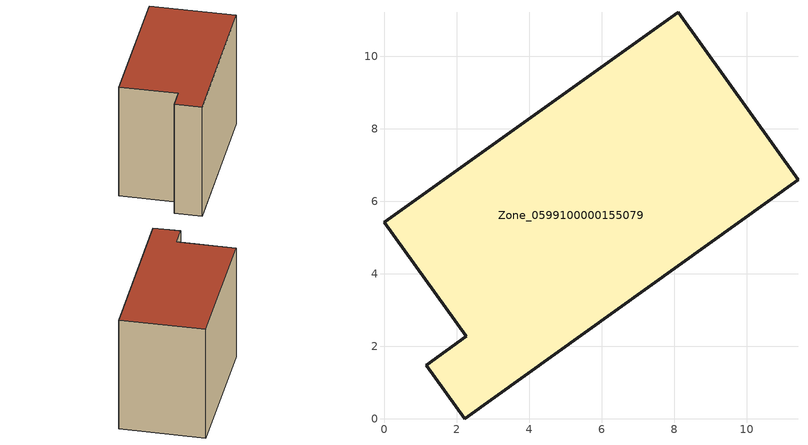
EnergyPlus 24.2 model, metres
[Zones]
Zone_0599100000155079
 floor ground (C_G): 8.11,11.21 11.41,6.59 2.21,0 1.15,1.48 2.25,2.27 0,5.42 z0
 wall outside (C_F): 11.41,6.59 8.11,11.21 0,5.42 2.25,2.27 1.15,1.48 2.21,0 11.41,6.59 z0:8.21
 roof outside (C_R): 2.21,0 11.41,6.59 8.11,11.21 0,5.42 2.25,2.27 1.15,1.48 z8.21
[BUILDING]
Pand.0599100000155079: North Axis=0; Terrain=City; Loads Convergence Tolerance Value=0.04; Temperature Convergence Tolerance Value=0.4; Solar Distribution=FullExterior; Maximum Number of Warmup Days=25; Minimum Number of Warmup Days=1
[Site:Location]
Rotterdam.The.Hague.AP_ZH_NLD Design_Conditions: Latitude=51.96; Longitude=4.45; Time Zone=1; Elevation=-4.5
[SITE:GROUNDTEMPERATURE:BUILDINGSURFACE]
18, 18, 18, 18, 18, 18, 18, 18, 18, 18, 18, 18
[MATERIAL] Thermal Absorptance=0.9; Solar Absorptance=0.7; Visible Absorptance=0.7
Name | Roughness | Thickness | Conductivity | Density | Specific Heat
G.TI.1975-1991 | MediumSmooth | 0.15 | 0.288461 | 540 | 1210
F.TI.1975-1991 | Rough | 0.3 | 0.230769 | 1920 | 840
R.TI.1975-1991 | MediumRough | 0.2 | 0.153846 | 1500 | 1000
[CONSTRUCTION]
C_G: G.TI.1975-1991
C_F: F.TI.1975-1991
C_R: R.TI.1975-1991
[ZONE]
Zone_0599100000155079: Type=1; Multiplier=1; Ceiling Height=Autocalculate; Volume=Autocalculate; Floor Area=autocalculate; Part of Total Floor Area=Yes
[ZONEINFILTRATION:DESIGNFLOWRATE]
Infil_Zone_0599100000155079: Zone or ZoneList or Space or SpaceList=Zone_0599100000155079; Schedule=AlwaysOn; Design Flow Rate Calculation Method=Flow/Area; Flow Rate per Floor Area=0.003; Constant Term Coefficient=1; Temperature Term Coefficient=0; Velocity Term Coefficient=0; Velocity Squared Term Coefficient=0
[HVACTEMPLATE:ZONE:IDEALLOADSAIRSYSTEM]
Zone_0599100000155079: Maximum Heating Supply Air Temperature=50; Minimum Cooling Supply Air Temperature=13; Maximum Heating Supply Air Humidity Ratio=0.0156; Minimum Cooling Supply Air Humidity Ratio=0.0077; Heating Limit=NoLimit; Cooling Limit=NoLimit; Dehumidification Control Type=ConstantSensibleHeatRatio; Cooling Sensible Heat Ratio=0.7; Dehumidification Setpoint=60; Humidification Control Type=None; Humidification Setpoint=30; Outdoor Air Method=None; Outdoor Air Flow Rate per Person=0.00944; Outdoor Air Flow Rate per Zone Floor Area=0; Outdoor Air Flow Rate per Zone=0; Demand Controlled Ventilation Type=None; Outdoor Air Economizer Type=NoEconomizer; Heat Recovery Type=None; Sensible Heat Recovery Effectiveness=0.7; Latent Heat Recovery Effectiveness=0.65
[ZONECONTROL:THERMOSTAT]
ThermostatControl_Zone_0599100000155079: Zone or ZoneList=Zone_0599100000155079; Control Type Schedule=DualSetpointControlType; Control 1=Thermostat_Zone_0599100000155079; Temperature Difference Between Cutout And Setpoint=0
[THERMOSTATSETPOINT:DUALSETPOINT]
Thermostat_Zone_0599100000155079: Heating Setpoint Temperature Schedule=HeatingSetpoint_Zone_0599100000155079; Cooling Setpoint Temperature Schedule=CoolingSetpoint_Zone_0599100000155079
[SCHEDULE:COMPACT]
HeatingSetpoint_Zone_0599100000155079: Through: 12/31, For: AllDays, Until: 24:00, 21
CoolingSetpoint_Zone_0599100000155079: Through: 12/31, For: AllDays, Until: 24:00, 24
DualSetpointControlType: Through: 12/31, For: AllDays, Until: 24:00, 4
AlwaysOn: Through: 12/31, For: AllDays, Until: 24:00, 1
